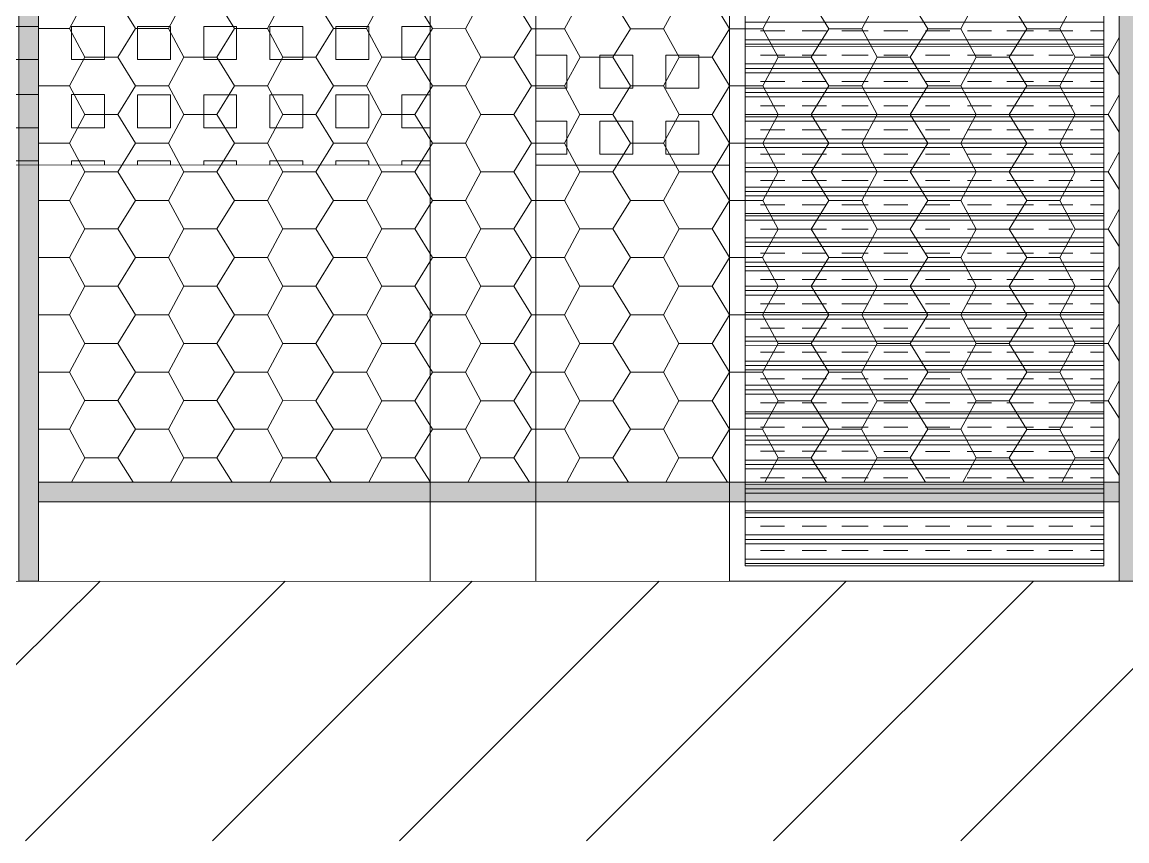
# Model space of a CAD drawing. Extents: x 3377 to 3790, y 1673 to 1846.
# Drawn here: x 3524.569 to 3526.694, y 1761.897 to 1763.472 of the extents above; entities that cross this region are included whole.
import ezdxf

# ---------------------------------------------------------------- set-up
doc = ezdxf.new("R2010")
doc.units = 0
doc.header["$LTSCALE"] = 2
for name, color, linetype, true_color in [('PDF7_0', 7, 'Continuous', 0xc6c6c6), ('PDF7_04-DETALHE', 7, 'Continuous', 0xc6c6c6), ('PDF7_13-CORTE', 7, 'Continuous', 0xe3e3e3)]:
    doc.layers.add(name, color=color, linetype=linetype, true_color=true_color)
doc.layers.add('PDF7_07-HACHURIADO', color=7, linetype='Continuous')

msp = doc.modelspace()

# ---------------------------------------------------------------- linework, layer by layer
at = {"layer": 'PDF7_0', "color": 7, "lineweight": 0}
for points in [[(3524.5631, 1764.4956), (3524.6012, 1764.4956), (3524.601, 1762.3968), (3524.563, 1762.3968)], [(3524.601, 1762.3968), (3524.6012, 1764.4956)], [(3526.6788, 1764.4955), (3526.7212, 1764.4955), (3526.721, 1762.3967), (3526.6787, 1762.3967)], [(3526.6787, 1762.5871), (3526.6787, 1762.549), (3524.6011, 1762.5491), (3524.6011, 1762.5872)]]:
    msp.add_lwpolyline(points, close=True, dxfattribs=at)
msp.add_lwpolyline([(3526.6788, 1764.4955), (3526.6787, 1762.3967)], dxfattribs=at)
at = {"layer": 'PDF7_0', "lineweight": 0}
for points in [[(3524.6604, 1763.4589), (3524.69, 1763.5139)], [(3524.7535, 1763.5139), (3524.7873, 1763.4589), (3524.8508, 1763.4589), (3524.8804, 1763.5139)], [(3524.9439, 1763.5139), (3524.9777, 1763.4589), (3525.0412, 1763.4589), (3525.0708, 1763.5139)], [(3525.1343, 1763.5139), (3525.1681, 1763.4589), (3525.2316, 1763.4589), (3525.2612, 1763.5139)], [(3525.3247, 1763.5139), (3525.3585, 1763.4589), (3525.422, 1763.4588), (3525.4516, 1763.5139)], [(3525.5151, 1763.5139), (3525.549, 1763.4588), (3525.6124, 1763.4588), (3525.6421, 1763.5138)], [(3525.7055, 1763.5138), (3525.7394, 1763.4588), (3525.8029, 1763.4588), (3525.8325, 1763.5138)], [(3525.896, 1763.5138), (3525.9298, 1763.4588), (3525.9933, 1763.4588), (3526.0229, 1763.5138)], [(3526.0864, 1763.5138), (3526.1202, 1763.4588), (3526.1837, 1763.4588), (3526.2133, 1763.5138)], [(3526.2768, 1763.5138), (3526.3106, 1763.4588), (3526.3741, 1763.4588), (3526.4037, 1763.5138)], [(3526.4672, 1763.5138), (3526.5011, 1763.4588), (3526.5645, 1763.4588), (3526.5941, 1763.5138)], [(3524.6011, 1763.4589), (3524.6604, 1763.4589), (3524.69, 1763.4039), (3524.7534, 1763.4039), (3524.7873, 1763.4589)], [(3524.8508, 1763.4589), (3524.8804, 1763.4039), (3524.9439, 1763.4039), (3524.9777, 1763.4589)], [(3525.0412, 1763.4589), (3525.0708, 1763.4039), (3525.1343, 1763.4039), (3525.1681, 1763.4589)], [(3525.2316, 1763.4589), (3525.2612, 1763.4039), (3525.3247, 1763.4038), (3525.3585, 1763.4589)], [(3525.422, 1763.4588), (3525.4516, 1763.4038), (3525.5151, 1763.4038), (3525.549, 1763.4588)], [(3525.6124, 1763.4588), (3525.6421, 1763.4038), (3525.7055, 1763.4038), (3525.7394, 1763.4588)], [(3525.8029, 1763.4588), (3525.8325, 1763.4038), (3525.8959, 1763.4038), (3525.9298, 1763.4588)], [(3525.9933, 1763.4588), (3526.0229, 1763.4038), (3526.0864, 1763.4038), (3526.1202, 1763.4588)], [(3526.1837, 1763.4588), (3526.2133, 1763.4038), (3526.2768, 1763.4038), (3526.3106, 1763.4588)], [(3526.3741, 1763.4588), (3526.4037, 1763.4038), (3526.4672, 1763.4038), (3526.5011, 1763.4588)], [(3526.5645, 1763.4588), (3526.5941, 1763.4038), (3526.6576, 1763.4038), (3526.6788, 1763.3699)], [(3526.6576, 1763.4038), (3526.6788, 1763.4418)], [(3524.6603, 1763.3489), (3524.69, 1763.4039)], [(3524.7534, 1763.4039), (3524.7873, 1763.3489), (3524.8508, 1763.3489), (3524.8804, 1763.4039)], [(3524.9439, 1763.4039), (3524.9777, 1763.3489), (3525.0412, 1763.3489), (3525.0708, 1763.4039)], [(3525.1343, 1763.4039), (3525.1681, 1763.3488), (3525.2316, 1763.3488), (3525.2612, 1763.4039)], [(3525.3247, 1763.4038), (3525.3585, 1763.3488), (3525.422, 1763.3488), (3525.4516, 1763.4038)], [(3525.5151, 1763.4038), (3525.549, 1763.3488), (3525.6124, 1763.3488), (3525.6421, 1763.4038)], [(3525.7055, 1763.4038), (3525.7394, 1763.3488), (3525.8028, 1763.3488), (3525.8325, 1763.4038)], [(3525.8959, 1763.4038), (3525.9298, 1763.3488), (3525.9933, 1763.3488), (3526.0229, 1763.4038)], [(3526.0864, 1763.4038), (3526.1202, 1763.3488), (3526.1837, 1763.3488), (3526.2133, 1763.4038)], [(3526.2768, 1763.4038), (3526.3106, 1763.3488), (3526.3741, 1763.3488), (3526.4037, 1763.4038)], [(3526.4672, 1763.4038), (3526.501, 1763.3488), (3526.5645, 1763.3488), (3526.5941, 1763.4038)], [(3524.6011, 1763.3489), (3524.6603, 1763.3489), (3524.69, 1763.2939), (3524.7534, 1763.2939), (3524.7873, 1763.3489)], [(3524.8508, 1763.3489), (3524.8804, 1763.2939), (3524.9439, 1763.2939), (3524.9777, 1763.3489)], [(3525.0412, 1763.3489), (3525.0708, 1763.2938), (3525.1343, 1763.2938), (3525.1681, 1763.3488)], [(3525.2316, 1763.3488), (3525.2612, 1763.2938), (3525.3247, 1763.2938), (3525.3585, 1763.3488)], [(3525.422, 1763.3488), (3525.4516, 1763.2938), (3525.5151, 1763.2938), (3525.549, 1763.3488)], [(3525.6124, 1763.3488), (3525.642, 1763.2938), (3525.7055, 1763.2938), (3525.7394, 1763.3488)], [(3525.8028, 1763.3488), (3525.8325, 1763.2938), (3525.8959, 1763.2938), (3525.9298, 1763.3488)], [(3525.9933, 1763.3488), (3526.0229, 1763.2938), (3526.0864, 1763.2938), (3526.1202, 1763.3488)], [(3526.1837, 1763.3488), (3526.2133, 1763.2938), (3526.2768, 1763.2938), (3526.3106, 1763.3488)], [(3526.3741, 1763.3488), (3526.4037, 1763.2938), (3526.4672, 1763.2938), (3526.501, 1763.3488)], [(3526.5645, 1763.3488), (3526.5941, 1763.2937), (3526.6576, 1763.2937), (3526.6788, 1763.2599)], [(3526.6576, 1763.2937), (3526.6788, 1763.3318)], [(3524.6603, 1763.2389), (3524.69, 1763.2939)], [(3524.7534, 1763.2939), (3524.7873, 1763.2389), (3524.8508, 1763.2389), (3524.8804, 1763.2939)], [(3524.9439, 1763.2939), (3524.9777, 1763.2388), (3525.0412, 1763.2388), (3525.0708, 1763.2938)], [(3525.1343, 1763.2938), (3525.1681, 1763.2388), (3525.2316, 1763.2388), (3525.2612, 1763.2938)], [(3525.3247, 1763.2938), (3525.3585, 1763.2388), (3525.422, 1763.2388), (3525.4516, 1763.2938)], [(3525.5151, 1763.2938), (3525.549, 1763.2388), (3525.6124, 1763.2388), (3525.642, 1763.2938)], [(3525.7055, 1763.2938), (3525.7394, 1763.2388), (3525.8028, 1763.2388), (3525.8325, 1763.2938)], [(3525.8959, 1763.2938), (3525.9298, 1763.2388), (3525.9933, 1763.2388), (3526.0229, 1763.2938)], [(3526.0864, 1763.2938), (3526.1202, 1763.2388), (3526.1837, 1763.2388), (3526.2133, 1763.2938)], [(3526.2768, 1763.2938), (3526.3106, 1763.2388), (3526.3741, 1763.2387), (3526.4037, 1763.2938)], [(3526.4672, 1763.2938), (3526.501, 1763.2387), (3526.5645, 1763.2387), (3526.5941, 1763.2937)], [(3524.6011, 1763.2389), (3524.6603, 1763.2389), (3524.69, 1763.1839), (3524.7534, 1763.1838), (3524.7873, 1763.2389)], [(3524.8508, 1763.2389), (3524.8804, 1763.1838), (3524.9438, 1763.1838), (3524.9777, 1763.2388)], [(3525.0412, 1763.2388), (3525.0708, 1763.1838), (3525.1343, 1763.1838), (3525.1681, 1763.2388)], [(3525.2316, 1763.2388), (3525.2612, 1763.1838), (3525.3247, 1763.1838), (3525.3585, 1763.2388)], [(3525.422, 1763.2388), (3525.4516, 1763.1838), (3525.5151, 1763.1838), (3525.549, 1763.2388)], [(3525.6124, 1763.2388), (3525.642, 1763.1838), (3525.7055, 1763.1838), (3525.7394, 1763.2388)], [(3525.8028, 1763.2388), (3525.8325, 1763.1838), (3525.8959, 1763.1838), (3525.9298, 1763.2388)], [(3525.9933, 1763.2388), (3526.0229, 1763.1838), (3526.0863, 1763.1838), (3526.1202, 1763.2388)], [(3526.1837, 1763.2388), (3526.2133, 1763.1837), (3526.2768, 1763.1837), (3526.3106, 1763.2388)], [(3526.3741, 1763.2387), (3526.4037, 1763.1837), (3526.4672, 1763.1837), (3526.501, 1763.2387)], [(3526.5645, 1763.2387), (3526.5941, 1763.1837), (3526.6576, 1763.1837), (3526.6788, 1763.1499)], [(3526.6576, 1763.1837), (3526.6788, 1763.2218)], [(3524.6603, 1763.1288), (3524.69, 1763.1839)], [(3524.7534, 1763.1838), (3524.7873, 1763.1288), (3524.8507, 1763.1288), (3524.8804, 1763.1838)], [(3524.9438, 1763.1838), (3524.9777, 1763.1288), (3525.0412, 1763.1288), (3525.0708, 1763.1838)], [(3525.1343, 1763.1838), (3525.1681, 1763.1288), (3525.2316, 1763.1288), (3525.2612, 1763.1838)], [(3525.3247, 1763.1838), (3525.3585, 1763.1288), (3525.422, 1763.1288), (3525.4516, 1763.1838)], [(3525.5151, 1763.1838), (3525.5489, 1763.1288), (3525.6124, 1763.1288), (3525.642, 1763.1838)], [(3525.7055, 1763.1838), (3525.7394, 1763.1288), (3525.8028, 1763.1288), (3525.8325, 1763.1838)], [(3525.8959, 1763.1838), (3525.9298, 1763.1288), (3525.9933, 1763.1288), (3526.0229, 1763.1838)], [(3526.0863, 1763.1838), (3526.1202, 1763.1287), (3526.1837, 1763.1287), (3526.2133, 1763.1837)], [(3526.2768, 1763.1837), (3526.3106, 1763.1287), (3526.3741, 1763.1287), (3526.4037, 1763.1837)], [(3526.4672, 1763.1837), (3526.501, 1763.1287), (3526.5645, 1763.1287), (3526.5941, 1763.1837)], [(3524.6011, 1763.1288), (3524.6603, 1763.1288), (3524.6899, 1763.0738), (3524.7534, 1763.0738), (3524.7873, 1763.1288)], [(3524.8507, 1763.1288), (3524.8804, 1763.0738), (3524.9438, 1763.0738), (3524.9777, 1763.1288)], [(3525.0412, 1763.1288), (3525.0708, 1763.0738), (3525.1343, 1763.0738), (3525.1681, 1763.1288)], [(3525.2316, 1763.1288), (3525.2612, 1763.0738), (3525.3247, 1763.0738), (3525.3585, 1763.1288)], [(3525.422, 1763.1288), (3525.4516, 1763.0738), (3525.5151, 1763.0738), (3525.5489, 1763.1288)], [(3525.6124, 1763.1288), (3525.642, 1763.0738), (3525.7055, 1763.0738), (3525.7394, 1763.1288)], [(3525.8028, 1763.1288), (3525.8325, 1763.0738), (3525.8959, 1763.0738), (3525.9298, 1763.1288)], [(3525.9933, 1763.1288), (3526.0229, 1763.0737), (3526.0863, 1763.0737), (3526.1202, 1763.1287)], [(3526.1837, 1763.1287), (3526.2133, 1763.0737), (3526.2768, 1763.0737), (3526.3106, 1763.1287)], [(3526.3741, 1763.1287), (3526.4037, 1763.0737), (3526.4672, 1763.0737), (3526.501, 1763.1287)], [(3526.5645, 1763.1287), (3526.5941, 1763.0737), (3526.6576, 1763.0737), (3526.6787, 1763.0398)], [(3526.6576, 1763.0737), (3526.6788, 1763.1118)], [(3524.6603, 1763.0188), (3524.6899, 1763.0738)], [(3524.7534, 1763.0738), (3524.7873, 1763.0188), (3524.8507, 1763.0188), (3524.8804, 1763.0738)], [(3524.9438, 1763.0738), (3524.9777, 1763.0188), (3525.0412, 1763.0188), (3525.0708, 1763.0738)], [(3525.1343, 1763.0738), (3525.1681, 1763.0188), (3525.2316, 1763.0188), (3525.2612, 1763.0738)], [(3525.3247, 1763.0738), (3525.3585, 1763.0188), (3525.422, 1763.0188), (3525.4516, 1763.0738)], [(3525.5151, 1763.0738), (3525.5489, 1763.0188), (3525.6124, 1763.0188), (3525.642, 1763.0738)], [(3525.7055, 1763.0738), (3525.7394, 1763.0188), (3525.8028, 1763.0187), (3525.8325, 1763.0738)], [(3525.8959, 1763.0738), (3525.9298, 1763.0187), (3525.9932, 1763.0187), (3526.0229, 1763.0737)], [(3526.0863, 1763.0737), (3526.1202, 1763.0187), (3526.1837, 1763.0187), (3526.2133, 1763.0737)], [(3526.2768, 1763.0737), (3526.3106, 1763.0187), (3526.3741, 1763.0187), (3526.4037, 1763.0737)], [(3526.4672, 1763.0737), (3526.501, 1763.0187), (3526.5645, 1763.0187), (3526.5941, 1763.0737)], [(3524.6011, 1763.0188), (3524.6603, 1763.0188), (3524.6899, 1762.9638), (3524.7534, 1762.9638), (3524.7873, 1763.0188)], [(3524.8507, 1763.0188), (3524.8804, 1762.9638), (3524.9438, 1762.9638), (3524.9777, 1763.0188)], [(3525.0412, 1763.0188), (3525.0708, 1762.9638), (3525.1342, 1762.9638), (3525.1681, 1763.0188)], [(3525.2316, 1763.0188), (3525.2612, 1762.9638), (3525.3247, 1762.9638), (3525.3585, 1763.0188)], [(3525.422, 1763.0188), (3525.4516, 1762.9638), (3525.5151, 1762.9638), (3525.5489, 1763.0188)], [(3525.6124, 1763.0188), (3525.642, 1762.9638), (3525.7055, 1762.9637), (3525.7394, 1763.0188)], [(3525.8028, 1763.0187), (3525.8324, 1762.9637), (3525.8959, 1762.9637), (3525.9298, 1763.0187)], [(3525.9932, 1763.0187), (3526.0229, 1762.9637), (3526.0863, 1762.9637), (3526.1202, 1763.0187)], [(3526.1837, 1763.0187), (3526.2133, 1762.9637), (3526.2767, 1762.9637), (3526.3106, 1763.0187)], [(3526.3741, 1763.0187), (3526.4037, 1762.9637), (3526.4672, 1762.9637), (3526.501, 1763.0187)], [(3526.5645, 1763.0187), (3526.5941, 1762.9637), (3526.6576, 1762.9637), (3526.6787, 1762.9298)], [(3526.6576, 1762.9637), (3526.6787, 1763.0018)], [(3524.6603, 1762.9088), (3524.6899, 1762.9638)], [(3524.7534, 1762.9638), (3524.7873, 1762.9088), (3524.8507, 1762.9088), (3524.8804, 1762.9638)], [(3524.9438, 1762.9638), (3524.9777, 1762.9088), (3525.0412, 1762.9088), (3525.0708, 1762.9638)], [(3525.1342, 1762.9638), (3525.1681, 1762.9088), (3525.2316, 1762.9088), (3525.2612, 1762.9638)], [(3525.3247, 1762.9638), (3525.3585, 1762.9088), (3525.422, 1762.9088), (3525.4516, 1762.9638)], [(3525.5151, 1762.9638), (3525.5489, 1762.9087), (3525.6124, 1762.9087), (3525.642, 1762.9638)], [(3525.7055, 1762.9637), (3525.7393, 1762.9087), (3525.8028, 1762.9087), (3525.8324, 1762.9637)], [(3525.8959, 1762.9637), (3525.9298, 1762.9087), (3525.9932, 1762.9087), (3526.0229, 1762.9637)], [(3526.0863, 1762.9637), (3526.1202, 1762.9087), (3526.1837, 1762.9087), (3526.2133, 1762.9637)], [(3526.2767, 1762.9637), (3526.3106, 1762.9087), (3526.3741, 1762.9087), (3526.4037, 1762.9637)], [(3526.4672, 1762.9637), (3526.501, 1762.9087), (3526.5645, 1762.9087), (3526.5941, 1762.9637)], [(3524.6011, 1762.9088), (3524.6603, 1762.9088), (3524.6899, 1762.8538), (3524.7534, 1762.8538), (3524.7873, 1762.9088)], [(3524.8507, 1762.9088), (3524.8804, 1762.8538), (3524.9438, 1762.8538), (3524.9777, 1762.9088)], [(3525.0412, 1762.9088), (3525.0708, 1762.8538), (3525.1342, 1762.8538), (3525.1681, 1762.9088)], [(3525.2316, 1762.9088), (3525.2612, 1762.8538), (3525.3247, 1762.8538), (3525.3585, 1762.9088)], [(3525.422, 1762.9088), (3525.4516, 1762.8537), (3525.5151, 1762.8537), (3525.5489, 1762.9087)], [(3525.6124, 1762.9087), (3525.642, 1762.8537), (3525.7055, 1762.8537), (3525.7393, 1762.9087)], [(3525.8028, 1762.9087), (3525.8324, 1762.8537), (3525.8959, 1762.8537), (3525.9298, 1762.9087)], [(3525.9932, 1762.9087), (3526.0229, 1762.8537), (3526.0863, 1762.8537), (3526.1202, 1762.9087)], [(3526.1837, 1762.9087), (3526.2133, 1762.8537), (3526.2767, 1762.8537), (3526.3106, 1762.9087)], [(3526.3741, 1762.9087), (3526.4037, 1762.8537), (3526.4672, 1762.8537), (3526.501, 1762.9087)], [(3526.5645, 1762.9087), (3526.5941, 1762.8537), (3526.6576, 1762.8537), (3526.6787, 1762.8198)], [(3526.6576, 1762.8537), (3526.6787, 1762.8917)], [(3524.6603, 1762.7988), (3524.6899, 1762.8538)], [(3524.7534, 1762.8538), (3524.7873, 1762.7988), (3524.8507, 1762.7988), (3524.8804, 1762.8538)], [(3524.9438, 1762.8538), (3524.9777, 1762.7988), (3525.0411, 1762.7988), (3525.0708, 1762.8538)], [(3525.1342, 1762.8538), (3525.1681, 1762.7988), (3525.2316, 1762.7988), (3525.2612, 1762.8538)], [(3525.3247, 1762.8538), (3525.3585, 1762.7987), (3525.422, 1762.7987), (3525.4516, 1762.8537)], [(3525.5151, 1762.8537), (3525.5489, 1762.7987), (3525.6124, 1762.7987), (3525.642, 1762.8537)], [(3525.7055, 1762.8537), (3525.7393, 1762.7987), (3525.8028, 1762.7987), (3525.8324, 1762.8537)], [(3525.8959, 1762.8537), (3525.9298, 1762.7987), (3525.9932, 1762.7987), (3526.0229, 1762.8537)], [(3526.0863, 1762.8537), (3526.1202, 1762.7987), (3526.1836, 1762.7987), (3526.2133, 1762.8537)], [(3526.2767, 1762.8537), (3526.3106, 1762.7987), (3526.3741, 1762.7987), (3526.4037, 1762.8537)], [(3526.4672, 1762.8537), (3526.501, 1762.7987), (3526.5645, 1762.7987), (3526.5941, 1762.8537)], [(3524.6011, 1762.7988), (3524.6603, 1762.7988), (3524.6899, 1762.7438), (3524.7534, 1762.7438), (3524.7873, 1762.7988)], [(3524.8507, 1762.7988), (3524.8803, 1762.7438), (3524.9438, 1762.7438), (3524.9777, 1762.7988)], [(3525.0411, 1762.7988), (3525.0708, 1762.7438), (3525.1342, 1762.7437), (3525.1681, 1762.7988)], [(3525.2316, 1762.7988), (3525.2612, 1762.7437), (3525.3246, 1762.7437), (3525.3585, 1762.7987)], [(3525.422, 1762.7987), (3525.4516, 1762.7437), (3525.5151, 1762.7437), (3525.5489, 1762.7987)], [(3525.6124, 1762.7987), (3525.642, 1762.7437), (3525.7055, 1762.7437), (3525.7393, 1762.7987)], [(3525.8028, 1762.7987), (3525.8324, 1762.7437), (3525.8959, 1762.7437), (3525.9298, 1762.7987)], [(3525.9932, 1762.7987), (3526.0228, 1762.7437), (3526.0863, 1762.7437), (3526.1202, 1762.7987)], [(3526.1836, 1762.7987), (3526.2133, 1762.7437), (3526.2767, 1762.7437), (3526.3106, 1762.7987)], [(3526.3741, 1762.7987), (3526.4037, 1762.7437), (3526.4672, 1762.7437), (3526.501, 1762.7987)], [(3526.5645, 1762.7987), (3526.5941, 1762.7436), (3526.6576, 1762.7436), (3526.6787, 1762.7098)], [(3526.6576, 1762.7436), (3526.6787, 1762.7817)], [(3524.6603, 1762.6888), (3524.6899, 1762.7438)], [(3524.7534, 1762.7438), (3524.7872, 1762.6888), (3524.8507, 1762.6888), (3524.8803, 1762.7438)], [(3524.9438, 1762.7438), (3524.9777, 1762.6887), (3525.0411, 1762.6887), (3525.0708, 1762.7438)], [(3525.1342, 1762.7437), (3525.1681, 1762.6887), (3525.2316, 1762.6887), (3525.2612, 1762.7437)], [(3525.3246, 1762.7437), (3525.3585, 1762.6887), (3525.422, 1762.6887), (3525.4516, 1762.7437)], [(3525.5151, 1762.7437), (3525.5489, 1762.6887), (3525.6124, 1762.6887), (3525.642, 1762.7437)], [(3525.7055, 1762.7437), (3525.7393, 1762.6887), (3525.8028, 1762.6887), (3525.8324, 1762.7437)], [(3525.8959, 1762.7437), (3525.9297, 1762.6887), (3525.9932, 1762.6887), (3526.0228, 1762.7437)], [(3526.0863, 1762.7437), (3526.1202, 1762.6887), (3526.1836, 1762.6887), (3526.2133, 1762.7437)], [(3526.2767, 1762.7437), (3526.3106, 1762.6887), (3526.3741, 1762.6887), (3526.4037, 1762.7437)], [(3526.4672, 1762.7437), (3526.501, 1762.6886), (3526.5645, 1762.6886), (3526.5941, 1762.7436)], [(3524.6011, 1762.6888), (3524.6603, 1762.6888), (3524.6899, 1762.6338), (3524.7534, 1762.6338), (3524.783, 1762.5872)], [(3524.7534, 1762.6338), (3524.7872, 1762.6888)], [(3524.8507, 1762.6888), (3524.8803, 1762.6337), (3524.9438, 1762.6337), (3524.9734, 1762.5872)], [(3524.9438, 1762.6337), (3524.9777, 1762.6887)], [(3525.0411, 1762.6887), (3525.0708, 1762.6337), (3525.1342, 1762.6337), (3525.1638, 1762.5872)], [(3525.1342, 1762.6337), (3525.1681, 1762.6887)], [(3525.2316, 1762.6887), (3525.2612, 1762.6337), (3525.3246, 1762.6337), (3525.3543, 1762.5872)], [(3525.3246, 1762.6337), (3525.3585, 1762.6887)], [(3525.422, 1762.6887), (3525.4516, 1762.6337), (3525.5151, 1762.6337), (3525.5447, 1762.5872)], [(3525.5151, 1762.6337), (3525.5489, 1762.6887)], [(3525.6124, 1762.6887), (3525.642, 1762.6337), (3525.7055, 1762.6337), (3525.7351, 1762.5871)], [(3525.7055, 1762.6337), (3525.7393, 1762.6887)], [(3525.8028, 1762.6887), (3525.8324, 1762.6337), (3525.8959, 1762.6337), (3525.9255, 1762.5871)], [(3525.8959, 1762.6337), (3525.9297, 1762.6887)], [(3525.9932, 1762.6887), (3526.0228, 1762.6337), (3526.0863, 1762.6337), (3526.1159, 1762.5871)], [(3526.0863, 1762.6337), (3526.1202, 1762.6887)], [(3526.1836, 1762.6887), (3526.2133, 1762.6337), (3526.2767, 1762.6337), (3526.3063, 1762.5871)], [(3526.2767, 1762.6337), (3526.3106, 1762.6887)], [(3526.3741, 1762.6887), (3526.4037, 1762.6336), (3526.4671, 1762.6336), (3526.4968, 1762.5871)], [(3526.4671, 1762.6336), (3526.501, 1762.6886)], [(3526.5645, 1762.6886), (3526.5941, 1762.6336), (3526.6576, 1762.6336), (3526.6787, 1762.5998)], [(3526.6576, 1762.6336), (3526.6787, 1762.6717)], [(3524.6645, 1762.5872), (3524.6899, 1762.6338)], [(3524.8549, 1762.5872), (3524.8803, 1762.6337)], [(3525.0454, 1762.5872), (3525.0708, 1762.6337)], [(3525.2358, 1762.5872), (3525.2612, 1762.6337)], [(3525.4262, 1762.5872), (3525.4516, 1762.6337)], [(3525.6166, 1762.5871), (3525.642, 1762.6337)], [(3525.807, 1762.5871), (3525.8324, 1762.6337)], [(3525.9974, 1762.5871), (3526.0228, 1762.6337)], [(3526.1879, 1762.5871), (3526.2133, 1762.6337)], [(3526.3783, 1762.5871), (3526.4037, 1762.6336)], [(3526.5687, 1762.5871), (3526.5941, 1762.6336)]]:
    msp.add_lwpolyline(points, dxfattribs=at)
at = {"layer": 'PDF7_0', "color": 252, "lineweight": 0, "true_color": 0x8e8e8e}
for points in [[(3525.9594, 1763.4715), (3526.6492, 1763.4715)], [(3525.9594, 1763.4377), (3526.6492, 1763.4376)], [(3525.989, 1763.4546), (3526.0356, 1763.4546)], [(3526.0694, 1763.4546), (3526.116, 1763.4546)], [(3526.1456, 1763.4546), (3526.1964, 1763.4546)], [(3526.226, 1763.4546), (3526.2726, 1763.4546)], [(3526.3064, 1763.4546), (3526.3529, 1763.4546)], [(3526.3868, 1763.4546), (3526.4333, 1763.4546)], [(3526.463, 1763.4545), (3526.5137, 1763.4545)], [(3526.5434, 1763.4545), (3526.5899, 1763.4545)], [(3526.6238, 1763.4545), (3526.6492, 1763.4545)], [(3525.9594, 1763.4292), (3526.6492, 1763.4291)], [(3525.9594, 1763.425), (3526.6492, 1763.4249)], [(3525.989, 1763.408), (3526.0356, 1763.408)], [(3526.0694, 1763.408), (3526.116, 1763.408)], [(3526.1456, 1763.408), (3526.1964, 1763.408)], [(3526.226, 1763.408), (3526.2725, 1763.408)], [(3526.3064, 1763.408), (3526.3529, 1763.408)], [(3526.3868, 1763.408), (3526.4333, 1763.408)], [(3526.463, 1763.408), (3526.5137, 1763.408)], [(3526.5434, 1763.408), (3526.5899, 1763.408)], [(3526.6238, 1763.408), (3526.6492, 1763.408)], [(3525.9594, 1763.3911), (3526.6491, 1763.3911)], [(3525.9594, 1763.3826), (3526.6491, 1763.3826)], [(3525.9594, 1763.3742), (3526.6491, 1763.3741)], [(3525.989, 1763.3573), (3526.0356, 1763.3573)], [(3526.0694, 1763.3573), (3526.116, 1763.3572)], [(3526.1456, 1763.3572), (3526.1964, 1763.3572)], [(3526.226, 1763.3572), (3526.2725, 1763.3572)], [(3526.3064, 1763.3572), (3526.3529, 1763.3572)], [(3526.3868, 1763.3572), (3526.4333, 1763.3572)], [(3526.463, 1763.3572), (3526.5137, 1763.3572)], [(3526.5434, 1763.3572), (3526.5899, 1763.3572)], [(3526.6238, 1763.3572), (3526.6491, 1763.3572)], [(3525.9594, 1763.3446), (3526.6491, 1763.3445)], [(3525.9594, 1763.3361), (3526.6491, 1763.3361)], [(3525.9594, 1763.3276), (3526.6491, 1763.3276)], [(3525.989, 1763.3107), (3526.0356, 1763.3107)], [(3526.0694, 1763.3107), (3526.116, 1763.3107)], [(3526.1456, 1763.3107), (3526.1964, 1763.3107)], [(3526.226, 1763.3107), (3526.2725, 1763.3107)], [(3526.3064, 1763.3107), (3526.3529, 1763.3107)], [(3526.3868, 1763.3107), (3526.4333, 1763.3107)], [(3526.463, 1763.3107), (3526.5137, 1763.3107)], [(3526.5434, 1763.3107), (3526.5899, 1763.3107)], [(3526.6238, 1763.3107), (3526.6491, 1763.3107)], [(3525.9594, 1763.2938), (3526.6491, 1763.2937)], [(3525.9594, 1763.2896), (3526.6491, 1763.2895)], [(3525.9594, 1763.2811), (3526.6491, 1763.281)], [(3525.9594, 1763.2472), (3526.6491, 1763.2472)], [(3525.989, 1763.2642), (3526.0356, 1763.2642)], [(3526.0694, 1763.2642), (3526.116, 1763.2642)], [(3526.1456, 1763.2642), (3526.1964, 1763.2641)], [(3526.226, 1763.2641), (3526.2725, 1763.2641)], [(3526.3064, 1763.2641), (3526.3529, 1763.2641)], [(3526.3868, 1763.2641), (3526.4333, 1763.2641)], [(3526.463, 1763.2641), (3526.5137, 1763.2641)], [(3526.5434, 1763.2641), (3526.5899, 1763.2641)], [(3526.6238, 1763.2641), (3526.6491, 1763.2641)], [(3525.9594, 1763.2388), (3526.6491, 1763.2387)], [(3525.9594, 1763.2303), (3526.6491, 1763.2303)], [(3525.989, 1763.2176), (3526.0356, 1763.2176)], [(3526.0694, 1763.2176), (3526.116, 1763.2176)], [(3526.1456, 1763.2176), (3526.1964, 1763.2176)], [(3526.226, 1763.2176), (3526.2725, 1763.2176)], [(3526.3064, 1763.2176), (3526.3529, 1763.2176)], [(3526.3868, 1763.2176), (3526.4333, 1763.2176)], [(3526.463, 1763.2176), (3526.5137, 1763.2176)], [(3526.5434, 1763.2176), (3526.5899, 1763.2176)], [(3526.6237, 1763.2176), (3526.6491, 1763.2176)], [(3525.9594, 1763.2007), (3526.6491, 1763.2006)], [(3525.9594, 1763.1922), (3526.6491, 1763.1922)], [(3525.9594, 1763.1838), (3526.6491, 1763.1837)], [(3525.989, 1763.1668), (3526.0356, 1763.1668)], [(3526.0694, 1763.1668), (3526.116, 1763.1668)], [(3526.1456, 1763.1668), (3526.1964, 1763.1668)], [(3526.226, 1763.1668), (3526.2725, 1763.1668)], [(3526.3064, 1763.1668), (3526.3529, 1763.1668)], [(3526.3868, 1763.1668), (3526.4333, 1763.1668)], [(3526.4629, 1763.1668), (3526.5137, 1763.1668)], [(3526.5433, 1763.1668), (3526.5899, 1763.1668)], [(3526.6237, 1763.1668), (3526.6491, 1763.1668)], [(3525.9594, 1763.1541), (3526.6491, 1763.1541)], [(3525.9594, 1763.1457), (3526.6491, 1763.1456)], [(3525.9594, 1763.1372), (3526.6491, 1763.1372)], [(3525.989, 1763.1203), (3526.0356, 1763.1203)], [(3526.0694, 1763.1203), (3526.116, 1763.1203)], [(3526.1456, 1763.1203), (3526.1964, 1763.1203)], [(3526.226, 1763.1203), (3526.2725, 1763.1203)], [(3526.3064, 1763.1203), (3526.3529, 1763.1203)], [(3526.3868, 1763.1203), (3526.4333, 1763.1203)], [(3526.4629, 1763.1203), (3526.5137, 1763.1203)], [(3526.5433, 1763.1203), (3526.5899, 1763.1203)], [(3526.6237, 1763.1203), (3526.6491, 1763.1202)], [(3525.9594, 1763.1034), (3526.6491, 1763.1033)], [(3525.9594, 1763.0991), (3526.6491, 1763.0991)], [(3525.9594, 1763.0907), (3526.6491, 1763.0906)], [(3525.9594, 1763.0568), (3526.6491, 1763.0568)], [(3525.989, 1763.0737), (3526.0356, 1763.0737)], [(3526.0694, 1763.0737), (3526.116, 1763.0737)], [(3526.1456, 1763.0737), (3526.1964, 1763.0737)], [(3526.226, 1763.0737), (3526.2725, 1763.0737)], [(3526.3064, 1763.0737), (3526.3529, 1763.0737)], [(3526.3868, 1763.0737), (3526.4333, 1763.0737)], [(3526.4629, 1763.0737), (3526.5137, 1763.0737)], [(3526.5433, 1763.0737), (3526.5899, 1763.0737)], [(3526.6237, 1763.0737), (3526.6491, 1763.0737)], [(3525.9594, 1763.0484), (3526.6491, 1763.0483)], [(3525.9594, 1763.0399), (3526.6491, 1763.0399)], [(3525.989, 1763.0272), (3526.0356, 1763.0272)], [(3526.0694, 1763.0272), (3526.116, 1763.0272)], [(3526.1456, 1763.0272), (3526.1964, 1763.0272)], [(3526.226, 1763.0272), (3526.2725, 1763.0272)], [(3526.3064, 1763.0272), (3526.3529, 1763.0272)], [(3526.3868, 1763.0272), (3526.4333, 1763.0272)], [(3526.4629, 1763.0272), (3526.5137, 1763.0272)], [(3526.5433, 1763.0272), (3526.5899, 1763.0272)], [(3526.6237, 1763.0272), (3526.6491, 1763.0272)], [(3525.9594, 1763.0103), (3526.6491, 1763.0102)], [(3525.9594, 1763.0018), (3526.6491, 1763.0018)], [(3525.9594, 1762.9933), (3526.6491, 1762.9933)], [(3525.989, 1762.9764), (3526.0356, 1762.9764)], [(3526.0694, 1762.9764), (3526.116, 1762.9764)], [(3526.1456, 1762.9764), (3526.1964, 1762.9764)], [(3526.226, 1762.9764), (3526.2725, 1762.9764)], [(3526.3064, 1762.9764), (3526.3529, 1762.9764)], [(3526.3868, 1762.9764), (3526.4333, 1762.9764)], [(3526.4629, 1762.9764), (3526.5137, 1762.9764)], [(3526.5433, 1762.9764), (3526.5899, 1762.9764)], [(3526.6237, 1762.9764), (3526.6491, 1762.9764)], [(3525.9594, 1762.9637), (3526.6491, 1762.9637)], [(3525.9594, 1762.9553), (3526.6491, 1762.9552)], [(3525.9594, 1762.9468), (3526.6491, 1762.9468)], [(3525.989, 1762.9299), (3526.0356, 1762.9299)], [(3526.0694, 1762.9299), (3526.116, 1762.9299)], [(3526.1456, 1762.9299), (3526.1963, 1762.9299)], [(3526.226, 1762.9299), (3526.2725, 1762.9299)], [(3526.3064, 1762.9299), (3526.3529, 1762.9299)], [(3526.3868, 1762.9298), (3526.4333, 1762.9298)], [(3526.4629, 1762.9298), (3526.5137, 1762.9298)], [(3526.5433, 1762.9298), (3526.5899, 1762.9298)], [(3526.6237, 1762.9298), (3526.6491, 1762.9298)], [(3525.9594, 1762.913), (3526.6491, 1762.9129)], [(3525.9594, 1762.9087), (3526.6491, 1762.9087)], [(3525.9594, 1762.9003), (3526.6491, 1762.9002)], [(3525.9594, 1762.8664), (3526.6491, 1762.8664)], [(3525.989, 1762.8833), (3526.0355, 1762.8833)], [(3526.0694, 1762.8833), (3526.1159, 1762.8833)], [(3526.1456, 1762.8833), (3526.1963, 1762.8833)], [(3526.226, 1762.8833), (3526.2725, 1762.8833)], [(3526.3064, 1762.8833), (3526.3529, 1762.8833)], [(3526.3868, 1762.8833), (3526.4333, 1762.8833)], [(3526.4629, 1762.8833), (3526.5137, 1762.8833)], [(3526.5433, 1762.8833), (3526.5899, 1762.8833)], [(3526.6237, 1762.8833), (3526.6491, 1762.8833)], [(3525.9594, 1762.8579), (3526.6491, 1762.8579)], [(3525.9594, 1762.8495), (3526.6491, 1762.8494)], [(3525.989, 1762.8368), (3526.0355, 1762.8368)], [(3526.0694, 1762.8368), (3526.1159, 1762.8368)], [(3526.1456, 1762.8368), (3526.1963, 1762.8368)], [(3526.226, 1762.8368), (3526.2725, 1762.8368)], [(3526.3064, 1762.8368), (3526.3529, 1762.8368)], [(3526.3868, 1762.8368), (3526.4333, 1762.8368)], [(3526.4629, 1762.8368), (3526.5137, 1762.8367)], [(3526.5433, 1762.8367), (3526.5899, 1762.8367)], [(3526.6237, 1762.8367), (3526.6491, 1762.8367)], [(3525.9594, 1762.8199), (3526.6491, 1762.8198)], [(3525.9594, 1762.8114), (3526.6491, 1762.8113)], [(3525.9594, 1762.8029), (3526.6491, 1762.8029)], [(3525.989, 1762.786), (3526.0355, 1762.786)], [(3526.0694, 1762.786), (3526.1159, 1762.786)], [(3526.1456, 1762.786), (3526.1963, 1762.786)], [(3526.226, 1762.786), (3526.2725, 1762.786)], [(3526.3064, 1762.786), (3526.3529, 1762.786)], [(3526.3868, 1762.786), (3526.4333, 1762.786)], [(3526.4629, 1762.786), (3526.5137, 1762.786)], [(3526.5433, 1762.786), (3526.5899, 1762.786)], [(3526.6237, 1762.786), (3526.6491, 1762.786)], [(3525.9594, 1762.7733), (3526.6491, 1762.7733)], [(3525.9594, 1762.7648), (3526.6491, 1762.7648)], [(3525.9594, 1762.7564), (3526.6491, 1762.7563)], [(3525.989, 1762.7395), (3526.0355, 1762.7395)], [(3526.0694, 1762.7395), (3526.1159, 1762.7395)], [(3526.1456, 1762.7394), (3526.1963, 1762.7394)], [(3526.226, 1762.7394), (3526.2725, 1762.7394)], [(3526.3064, 1762.7394), (3526.3529, 1762.7394)], [(3526.3868, 1762.7394), (3526.4333, 1762.7394)], [(3526.4629, 1762.7394), (3526.5137, 1762.7394)], [(3526.5433, 1762.7394), (3526.5899, 1762.7394)], [(3526.6237, 1762.7394), (3526.6491, 1762.7394)], [(3525.9594, 1762.7225), (3526.6491, 1762.7225)], [(3525.9594, 1762.7183), (3526.6491, 1762.7183)], [(3525.9594, 1762.7098), (3526.6491, 1762.7098)], [(3525.9594, 1762.676), (3526.6491, 1762.6759)], [(3525.989, 1762.6929), (3526.0355, 1762.6929)], [(3526.0694, 1762.6929), (3526.1159, 1762.6929)], [(3526.1456, 1762.6929), (3526.1963, 1762.6929)], [(3526.226, 1762.6929), (3526.2725, 1762.6929)], [(3526.3064, 1762.6929), (3526.3529, 1762.6929)], [(3526.3868, 1762.6929), (3526.4333, 1762.6929)], [(3526.4629, 1762.6929), (3526.5137, 1762.6929)], [(3526.5433, 1762.6929), (3526.5899, 1762.6929)], [(3526.6237, 1762.6929), (3526.6491, 1762.6929)], [(3525.9594, 1762.6675), (3526.6491, 1762.6675)], [(3525.9594, 1762.6591), (3526.6491, 1762.659)], [(3525.989, 1762.6464), (3526.0355, 1762.6464)], [(3526.0694, 1762.6464), (3526.1159, 1762.6464)], [(3526.1456, 1762.6464), (3526.1963, 1762.6464)], [(3526.226, 1762.6463), (3526.2725, 1762.6463)], [(3526.3063, 1762.6463), (3526.3529, 1762.6463)], [(3526.3867, 1762.6463), (3526.4333, 1762.6463)], [(3526.4629, 1762.6463), (3526.5137, 1762.6463)], [(3526.5433, 1762.6463), (3526.5899, 1762.6463)], [(3526.6237, 1762.6463), (3526.6491, 1762.6463)], [(3525.9594, 1762.6294), (3526.6491, 1762.6294)], [(3525.9594, 1762.621), (3526.6491, 1762.6209)], [(3525.9594, 1762.6125), (3526.6491, 1762.6125)], [(3525.989, 1762.5956), (3526.0355, 1762.5956)], [(3526.0694, 1762.5956), (3526.1159, 1762.5956)], [(3526.1455, 1762.5956), (3526.1963, 1762.5956)], [(3526.2259, 1762.5956), (3526.2725, 1762.5956)], [(3526.3063, 1762.5956), (3526.3529, 1762.5956)], [(3526.3867, 1762.5956), (3526.4333, 1762.5956)], [(3526.4629, 1762.5956), (3526.5137, 1762.5956)], [(3526.5433, 1762.5956), (3526.5899, 1762.5955)], [(3526.6237, 1762.5955), (3526.6491, 1762.5955)], [(3525.9594, 1762.5829), (3526.6491, 1762.5828)], [(3525.9594, 1762.5744), (3526.6491, 1762.5744)], [(3525.9594, 1762.566), (3526.6491, 1762.5659)], [(3525.989, 1762.549), (3526.0355, 1762.549)], [(3526.0694, 1762.549), (3526.1159, 1762.549)], [(3526.1455, 1762.549), (3526.1963, 1762.549)], [(3526.2259, 1762.549), (3526.2725, 1762.549)], [(3526.3063, 1762.549), (3526.3529, 1762.549)], [(3526.3867, 1762.549), (3526.4333, 1762.549)], [(3526.4629, 1762.549), (3526.5137, 1762.549)], [(3526.5433, 1762.549), (3526.5899, 1762.549)], [(3526.6237, 1762.549), (3526.6491, 1762.549)], [(3525.9594, 1762.5321), (3526.6491, 1762.5321)], [(3525.9594, 1762.5279), (3526.6491, 1762.5278)], [(3525.9594, 1762.5194), (3526.6491, 1762.5194)], [(3525.9594, 1762.4856), (3526.6491, 1762.4855)], [(3525.989, 1762.5025), (3526.0355, 1762.5025)], [(3526.0694, 1762.5025), (3526.1159, 1762.5025)], [(3526.1455, 1762.5025), (3526.1963, 1762.5025)], [(3526.2259, 1762.5025), (3526.2725, 1762.5025)], [(3526.3063, 1762.5025), (3526.3529, 1762.5025)], [(3526.3867, 1762.5025), (3526.4333, 1762.5025)], [(3526.4629, 1762.5025), (3526.5137, 1762.5025)], [(3526.5433, 1762.5025), (3526.5898, 1762.5025)], [(3526.6237, 1762.5025), (3526.6491, 1762.5025)], [(3525.9594, 1762.4771), (3526.6491, 1762.4771)], [(3525.9594, 1762.4686), (3526.6491, 1762.4686)], [(3525.9594, 1762.439), (3526.6491, 1762.439)], [(3525.989, 1762.4559), (3526.0355, 1762.4559)], [(3526.0694, 1762.4559), (3526.1159, 1762.4559)], [(3526.1455, 1762.4559), (3526.1963, 1762.4559)], [(3526.2259, 1762.4559), (3526.2725, 1762.4559)], [(3526.3063, 1762.4559), (3526.3529, 1762.4559)], [(3526.3867, 1762.4559), (3526.4333, 1762.4559)], [(3526.4629, 1762.4559), (3526.5137, 1762.4559)], [(3526.5433, 1762.4559), (3526.5898, 1762.4559)], [(3526.6237, 1762.4559), (3526.6491, 1762.4559)], [(3525.9594, 1762.4306), (3526.6491, 1762.4305)]]:
    msp.add_lwpolyline(points, dxfattribs=at)
at = {"layer": 'PDF7_0', "color": 9, "true_color": 0xc1c1c1, "transparency": 33554559}
for points in [[(3524.5631, 1764.4956), (3524.601, 1762.3968), (3524.563, 1762.3968)], [(3524.6012, 1764.4956), (3524.5631, 1764.4956), (3524.601, 1762.3968)], [(3526.6788, 1764.4955), (3526.721, 1762.3967), (3526.6787, 1762.3967)], [(3526.7212, 1764.4955), (3526.6788, 1764.4955), (3526.721, 1762.3967)], [(3526.6787, 1762.5871), (3524.6011, 1762.5872), (3526.6787, 1762.549)], [(3524.6011, 1762.5872), (3526.6787, 1762.549), (3524.6011, 1762.5491)]]:
    msp.add_solid(points, dxfattribs=at)
at = {"layer": 'PDF7_04-DETALHE', "lineweight": 0}
for points in [[(3519.8068, 1762.3971), (3519.8069, 1764.8979), (3525.3544, 1764.8976), (3525.3542, 1762.3968)], [(3525.5574, 1763.1965), (3525.9298, 1763.1965), (3525.9299, 1764.8975), (3525.9297, 1762.3967), (3527.4319, 1762.3966), (3527.4321, 1764.8974), (3525.9299, 1764.8975), (3525.5575, 1764.8975), (3525.5574, 1762.3967)], [(3526.6789, 1764.8975), (3526.6787, 1762.3967)], [(3525.3543, 1763.3996), (3525.2993, 1763.3996), (3525.2993, 1763.4631), (3525.3543, 1763.4631)], [(3525.5574, 1763.4081), (3525.6167, 1763.4081), (3525.6167, 1763.3446), (3525.5574, 1763.3446)], [(3525.3543, 1763.2684), (3525.2993, 1763.2684), (3525.2993, 1763.3319), (3525.3543, 1763.3319)], [(3525.5574, 1763.2811), (3525.6167, 1763.2811), (3525.6167, 1763.2176), (3525.5574, 1763.2176)], [(3524.5376, 1763.1966), (3524.5376, 1763.205), (3524.6011, 1763.205), (3524.6011, 1763.1966)], [(3524.6646, 1763.1965), (3524.6646, 1763.205), (3524.728, 1763.205), (3524.728, 1763.1965)], [(3524.7915, 1763.1965), (3524.7915, 1763.205), (3524.855, 1763.205), (3524.855, 1763.1965)], [(3524.9185, 1763.1965), (3524.9185, 1763.205), (3524.9819, 1763.205), (3524.9819, 1763.1965)], [(3525.0454, 1763.1965), (3525.0454, 1763.205), (3525.1089, 1763.205), (3525.1089, 1763.1965)], [(3525.1723, 1763.1965), (3525.1723, 1763.205), (3525.2358, 1763.205), (3525.2358, 1763.1965)], [(3525.2993, 1763.1965), (3525.2993, 1763.205), (3525.3543, 1763.205)], [(3525.3543, 1763.1965), (3519.8068, 1763.1969), (3523.0312, 1763.1967), (3523.0312, 1762.3969)]]:
    msp.add_lwpolyline(points, dxfattribs=at)
for points in [[(3526.6491, 1762.4263), (3525.9594, 1762.4263), (3525.9595, 1764.8679), (3526.6492, 1764.8679)], [(3524.6011, 1763.4631), (3524.6011, 1763.3997), (3524.5376, 1763.3997), (3524.5376, 1763.4631)], [(3524.7281, 1763.4631), (3524.7281, 1763.3997), (3524.6646, 1763.3997), (3524.6646, 1763.4631)], [(3524.855, 1763.4631), (3524.855, 1763.3996), (3524.7915, 1763.3997), (3524.7915, 1763.4631)], [(3524.9819, 1763.4631), (3524.9819, 1763.3996), (3524.9185, 1763.3996), (3524.9185, 1763.4631)], [(3525.1089, 1763.4631), (3525.1089, 1763.3996), (3525.0454, 1763.3996), (3525.0454, 1763.4631)], [(3525.2358, 1763.4631), (3525.2358, 1763.3996), (3525.1724, 1763.3996), (3525.1724, 1763.4631)], [(3525.7436, 1763.4081), (3525.7436, 1763.3446), (3525.6801, 1763.3446), (3525.6801, 1763.4081)], [(3525.8706, 1763.408), (3525.8706, 1763.3446), (3525.8071, 1763.3446), (3525.8071, 1763.408)], [(3524.6011, 1763.332), (3524.6011, 1763.2685), (3524.5376, 1763.2685), (3524.5376, 1763.332)], [(3524.728, 1763.332), (3524.728, 1763.2685), (3524.6646, 1763.2685), (3524.6646, 1763.332)], [(3524.855, 1763.3319), (3524.855, 1763.2685), (3524.7915, 1763.2685), (3524.7915, 1763.3319)], [(3524.9819, 1763.3319), (3524.9819, 1763.2685), (3524.9185, 1763.2685), (3524.9185, 1763.3319)], [(3525.1089, 1763.3319), (3525.1089, 1763.2685), (3525.0454, 1763.2685), (3525.0454, 1763.3319)], [(3525.2358, 1763.3319), (3525.2358, 1763.2684), (3525.1724, 1763.2684), (3525.1724, 1763.3319)], [(3525.7436, 1763.2811), (3525.7436, 1763.2176), (3525.6801, 1763.2176), (3525.6801, 1763.2811)], [(3525.8705, 1763.2811), (3525.8705, 1763.2176), (3525.8071, 1763.2176), (3525.8071, 1763.2811)]]:
    msp.add_lwpolyline(points, close=True, dxfattribs=at)
at = {"layer": 'PDF7_07-HACHURIADO', "lineweight": 0}
for points in [[(3524.2159, 1761.8975), (3524.7195, 1762.3968)], [(3524.5756, 1761.8975), (3525.075, 1762.3968)], [(3524.9353, 1761.8975), (3525.4346, 1762.3967)], [(3525.295, 1761.8974), (3525.7943, 1762.3967)], [(3525.6546, 1761.8974), (3526.154, 1762.3967)], [(3526.0143, 1761.8974), (3526.5137, 1762.3967)], [(3526.374, 1761.8974), (3526.8734, 1762.3966)]]:
    msp.add_lwpolyline(points, dxfattribs=at)
at = {"layer": 'PDF7_13-CORTE', "color": 7, "lineweight": 0}
msp.add_lwpolyline([(3513.9844, 1764.8983), (3513.9842, 1762.3975), (3544.8685, 1762.3948)], dxfattribs=at)

doc.saveas('drawing.dxf')
